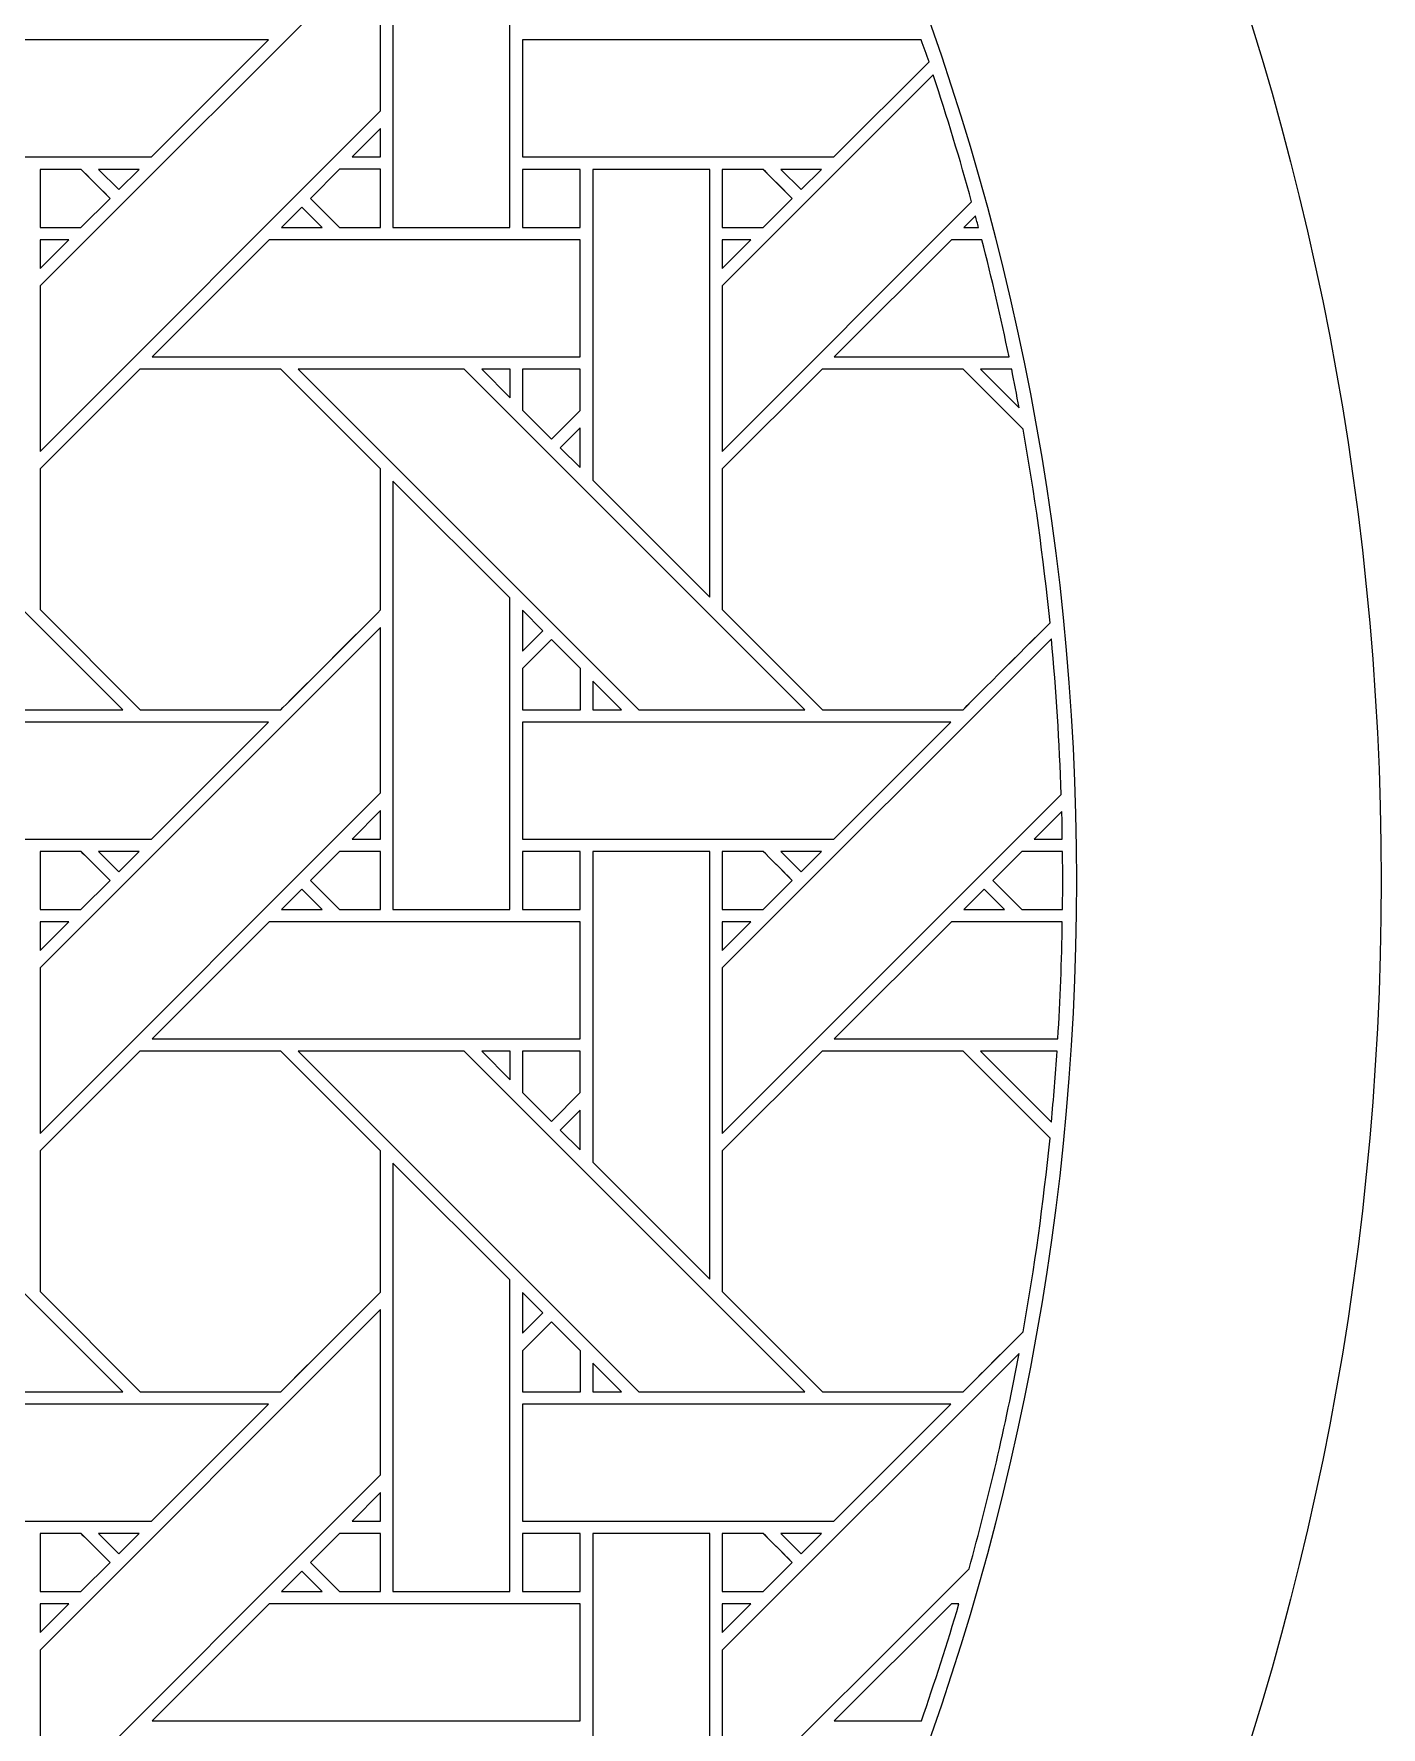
# Model space of a CAD drawing. Header units: inches. Extents: x 8.38 to 16.38, y 5.09 to 13.09.
# Drawn here: x 14.509 to 16.383, y 7.917 to 10.272 of the extents above; entities that cross this region are included whole.
import ezdxf

# ---------------------------------------------------------------- set-up
doc = ezdxf.new("R2010")
doc.units = ezdxf.units.IN
doc.header["$MEASUREMENT"] = 0
doc.layers.add('Design', color=7, linetype='Continuous', lineweight=0)

msp = doc.modelspace()

# ---------------------------------------------------------------- linework, layer by layer
at = {"layer": 'Design'}
for points, knots in [([(12.3829, 13.0948), (10.1737, 13.0948), (8.3829, 11.3039), (8.3829, 9.0948), (8.3829, 6.8856), (10.1737, 5.0948), (12.3829, 5.0948), (14.592, 5.0948), (16.3829, 6.8856), (16.3829, 9.0948), (16.3829, 11.3039), (14.592, 13.0948), (12.3829, 13.0948)], [0, 0, 0, 0, 1, 1, 1, 2, 2, 2, 3, 3, 3, 4, 4, 4, 4]), ([(12.3829, 12.6711), (10.4077, 12.6711), (8.8066, 11.0699), (8.8066, 9.0948), (8.8066, 7.1196), (10.4077, 5.5185), (12.3829, 5.5185), (14.358, 5.5185), (15.9592, 7.1196), (15.9592, 9.0948), (15.9592, 11.0699), (14.358, 12.6711), (12.3829, 12.6711)], [0, 0, 0, 0, 1, 1, 1, 2, 2, 2, 3, 3, 3, 4, 4, 4, 4]), ([(15.0087, 10.0031), (15.0087, 10.0031), (15.0087, 10.599), (15.0087, 10.599), (15.0087, 10.599), (15.1714, 10.4368), (15.1714, 10.4368), (15.1714, 10.4368), (15.1714, 10.0031), (15.1714, 10.0031), (15.1714, 10.0031), (15.0087, 10.0031), (15.0087, 10.0031)], [0, 0, 0, 0, 1, 1, 1, 2, 2, 2, 3, 3, 3, 4, 4, 4, 4]), ([(14.9915, 10.1654), (14.9915, 10.1654), (14.5179, 9.6917), (14.5179, 9.6917), (14.5179, 9.6917), (14.5179, 9.9218), (14.5179, 9.9218), (14.5179, 9.9218), (14.9915, 10.3954), (14.9915, 10.3954), (14.9915, 10.3954), (14.9915, 10.1654), (14.9915, 10.1654)], [0, 0, 0, 0, 1, 1, 1, 2, 2, 2, 3, 3, 3, 4, 4, 4, 4]), ([(14.24, 10.1012), (14.24, 10.1012), (14.24, 10.2639), (14.24, 10.2639), (14.24, 10.2639), (14.8357, 10.2639), (14.8357, 10.2639), (14.8357, 10.2639), (14.673, 10.1012), (14.673, 10.1012), (14.673, 10.1012), (14.24, 10.1012), (14.24, 10.1012)], [0, 0, 0, 0, 1, 1, 1, 2, 2, 2, 3, 3, 3, 4, 4, 4, 4]), ([(15.1887, 10.1012), (15.1887, 10.1012), (15.1887, 10.2639), (15.1887, 10.2639), (15.1887, 10.2639), (15.7434, 10.2639), (15.7434, 10.2639), (15.7469, 10.2538), (15.7506, 10.2437), (15.7541, 10.2335), (15.7541, 10.2335), (15.6217, 10.1012), (15.6217, 10.1012), (15.6217, 10.1012), (15.1887, 10.1012), (15.1887, 10.1012)], [0, 0, 0, 0, 1, 1, 1, 2, 2, 2, 3, 3, 3, 4, 4, 4, 5, 5, 5, 5]), ([(15.8134, 10.0386), (15.8134, 10.0386), (15.4666, 9.6917), (15.4666, 9.6917), (15.4666, 9.6917), (15.4666, 9.9218), (15.4666, 9.9218), (15.4666, 9.9218), (15.76, 10.2152), (15.76, 10.2152), (15.7793, 10.157), (15.7971, 10.0981), (15.8134, 10.0386)], [0, 0, 0, 0, 1, 1, 1, 2, 2, 2, 3, 3, 3, 4, 4, 4, 4]), ([(14.9517, 10.1012), (14.9517, 10.1012), (14.9915, 10.141), (14.9915, 10.141), (14.9915, 10.141), (14.9915, 10.1012), (14.9915, 10.1012), (14.9915, 10.1012), (14.9517, 10.1012), (14.9517, 10.1012)], [0, 0, 0, 0, 1, 1, 1, 2, 2, 2, 3, 3, 3, 3]), ([(14.5179, 10.0032), (14.5179, 10.0032), (14.5179, 10.0839), (14.5179, 10.0839), (14.5179, 10.0839), (14.5749, 10.0839), (14.5749, 10.0839), (14.5801, 10.0788), (14.6108, 10.048), (14.6153, 10.0436), (14.6153, 10.0436), (14.5748, 10.0032), (14.5748, 10.0032), (14.5748, 10.0032), (14.5179, 10.0032), (14.5179, 10.0032)], [0, 0, 0, 0, 1, 1, 1, 2, 2, 2, 3, 3, 3, 4, 4, 4, 5, 5, 5, 5]), ([(14.5179, 10.0032), (14.5179, 10.0032), (14.5179, 10.0839), (14.5179, 10.0839), (14.5179, 10.0839), (14.5749, 10.0839), (14.5749, 10.0839), (14.58, 10.0789), (14.6107, 10.0481), (14.6153, 10.0436), (14.6153, 10.0436), (14.5748, 10.0032), (14.5748, 10.0032), (14.5748, 10.0032), (14.5179, 10.0032), (14.5179, 10.0032)], [0, 0, 0, 0, 1, 1, 1, 2, 2, 2, 3, 3, 3, 4, 4, 4, 5, 5, 5, 5]), ([(14.5993, 10.0839), (14.5993, 10.0839), (14.6557, 10.0839), (14.6557, 10.0839), (14.6557, 10.0839), (14.6275, 10.0557), (14.6275, 10.0557), (14.6275, 10.0557), (14.5993, 10.0839), (14.5993, 10.0839)], [0, 0, 0, 0, 1, 1, 1, 2, 2, 2, 3, 3, 3, 3]), ([(14.9344, 10.0031), (14.9344, 10.0031), (14.8941, 10.0435), (14.8941, 10.0435), (14.8941, 10.0435), (14.9345, 10.084), (14.9345, 10.084), (14.9345, 10.084), (14.9915, 10.084), (14.9915, 10.084), (14.9915, 10.084), (14.9915, 10.0031), (14.9915, 10.0031), (14.9915, 10.0031), (14.9344, 10.0031), (14.9344, 10.0031)], [0, 0, 0, 0, 1, 1, 1, 2, 2, 2, 3, 3, 3, 4, 4, 4, 5, 5, 5, 5]), ([(14.9915, 10.0031), (14.9915, 10.0031), (14.9344, 10.0031), (14.9344, 10.0031), (14.9344, 10.0031), (14.8941, 10.0435), (14.8941, 10.0435), (14.8941, 10.0435), (14.9345, 10.084), (14.9345, 10.084), (14.9345, 10.084), (14.9915, 10.084), (14.9915, 10.084), (14.9915, 10.084), (14.9915, 10.0031), (14.9915, 10.0031)], [0, 0, 0, 0, 1, 1, 1, 2, 2, 2, 3, 3, 3, 4, 4, 4, 5, 5, 5, 5]), ([(15.1887, 10.0839), (15.1887, 10.0839), (15.269, 10.0839), (15.269, 10.0839), (15.269, 10.0839), (15.269, 10.0031), (15.269, 10.0031), (15.269, 10.0031), (15.1887, 10.0031), (15.1887, 10.0031), (15.1887, 10.0031), (15.1887, 10.0839), (15.1887, 10.0839)], [0, 0, 0, 0, 1, 1, 1, 2, 2, 2, 3, 3, 3, 4, 4, 4, 4]), ([(15.1887, 10.0031), (15.1887, 10.0031), (15.1887, 10.0839), (15.1887, 10.0839), (15.1887, 10.0839), (15.269, 10.0839), (15.269, 10.0839), (15.269, 10.0839), (15.269, 10.0031), (15.269, 10.0031), (15.269, 10.0031), (15.1887, 10.0031), (15.1887, 10.0031)], [0, 0, 0, 0, 1, 1, 1, 2, 2, 2, 3, 3, 3, 4, 4, 4, 4]), ([(15.4494, 9.4888), (15.4494, 9.4888), (15.2865, 9.6517), (15.2865, 9.6517), (15.2865, 9.6517), (15.2865, 10.0839), (15.2865, 10.0839), (15.2865, 10.0839), (15.4494, 10.0839), (15.4494, 10.0839), (15.4494, 10.0839), (15.4494, 9.4888), (15.4494, 9.4888)], [0, 0, 0, 0, 1, 1, 1, 2, 2, 2, 3, 3, 3, 4, 4, 4, 4]), ([(15.4666, 10.0032), (15.4666, 10.0032), (15.4666, 10.0839), (15.4666, 10.0839), (15.4666, 10.0839), (15.5237, 10.0839), (15.5237, 10.0839), (15.5288, 10.0788), (15.5596, 10.048), (15.564, 10.0436), (15.564, 10.0436), (15.5236, 10.0032), (15.5236, 10.0032), (15.5236, 10.0032), (15.4666, 10.0032), (15.4666, 10.0032)], [0, 0, 0, 0, 1, 1, 1, 2, 2, 2, 3, 3, 3, 4, 4, 4, 5, 5, 5, 5]), ([(15.4666, 10.0032), (15.4666, 10.0032), (15.4666, 10.0839), (15.4666, 10.0839), (15.4666, 10.0839), (15.5237, 10.0839), (15.5237, 10.0839), (15.5237, 10.0839), (15.564, 10.0436), (15.564, 10.0436), (15.564, 10.0436), (15.5236, 10.0032), (15.5236, 10.0032), (15.5236, 10.0032), (15.4666, 10.0032), (15.4666, 10.0032)], [0, 0, 0, 0, 1, 1, 1, 2, 2, 2, 3, 3, 3, 4, 4, 4, 5, 5, 5, 5]), ([(15.548, 10.0839), (15.548, 10.0839), (15.6045, 10.0839), (15.6045, 10.0839), (15.6045, 10.0839), (15.5762, 10.0557), (15.5762, 10.0557), (15.5762, 10.0557), (15.548, 10.0839), (15.548, 10.0839)], [0, 0, 0, 0, 1, 1, 1, 2, 2, 2, 3, 3, 3, 3]), ([(14.8537, 10.0031), (14.8537, 10.0031), (14.8819, 10.0314), (14.8819, 10.0314), (14.8819, 10.0314), (14.9102, 10.0031), (14.9102, 10.0031), (14.9102, 10.0031), (14.8537, 10.0031), (14.8537, 10.0031)], [0, 0, 0, 0, 1, 1, 1, 2, 2, 2, 3, 3, 3, 3]), ([(15.823, 10.0031), (15.823, 10.0031), (15.8024, 10.0031), (15.8024, 10.0031), (15.8024, 10.0031), (15.8186, 10.0194), (15.8186, 10.0194), (15.8201, 10.014), (15.8216, 10.0086), (15.823, 10.0031)], [0, 0, 0, 0, 1, 1, 1, 2, 2, 2, 3, 3, 3, 3]), ([(14.5577, 9.986), (14.5577, 9.986), (14.5179, 9.9462), (14.5179, 9.9462), (14.5179, 9.9462), (14.5179, 9.986), (14.5179, 9.986), (14.5179, 9.986), (14.5577, 9.986), (14.5577, 9.986)], [0, 0, 0, 0, 1, 1, 1, 2, 2, 2, 3, 3, 3, 3]), ([(15.269, 9.986), (15.269, 9.986), (15.269, 9.8232), (15.269, 9.8232), (15.269, 9.8232), (14.6737, 9.8232), (14.6737, 9.8232), (14.6737, 9.8232), (14.8365, 9.986), (14.8365, 9.986), (14.8365, 9.986), (15.269, 9.986), (15.269, 9.986)], [0, 0, 0, 0, 1, 1, 1, 2, 2, 2, 3, 3, 3, 4, 4, 4, 4]), ([(15.5064, 9.986), (15.5064, 9.986), (15.4666, 9.9462), (15.4666, 9.9462), (15.4666, 9.9462), (15.4666, 9.986), (15.4666, 9.986), (15.4666, 9.986), (15.5064, 9.986), (15.5064, 9.986)], [0, 0, 0, 0, 1, 1, 1, 2, 2, 2, 3, 3, 3, 3]), ([(15.6224, 9.8232), (15.6224, 9.8232), (15.7853, 9.986), (15.7853, 9.986), (15.7853, 9.986), (15.8277, 9.986), (15.8277, 9.986), (15.8415, 9.9322), (15.8541, 9.8779), (15.8655, 9.8232), (15.8655, 9.8232), (15.6224, 9.8232), (15.6224, 9.8232)], [0, 0, 0, 0, 1, 1, 1, 2, 2, 2, 3, 3, 3, 4, 4, 4, 4]), ([(14.4018, 9.3324), (14.4018, 9.3324), (13.9283, 9.8061), (13.9283, 9.8061), (13.9283, 9.8061), (14.1592, 9.8061), (14.1592, 9.8061), (14.1592, 9.8061), (14.6329, 9.3324), (14.6329, 9.3324), (14.6329, 9.3324), (14.4018, 9.3324), (14.4018, 9.3324)], [0, 0, 0, 0, 1, 1, 1, 2, 2, 2, 3, 3, 3, 4, 4, 4, 4]), ([(14.8528, 9.3324), (14.8528, 9.3324), (14.6571, 9.3324), (14.6571, 9.3324), (14.6571, 9.3324), (14.5179, 9.4717), (14.5179, 9.4717), (14.5179, 9.4717), (14.5179, 9.6673), (14.5179, 9.6673), (14.5179, 9.6673), (14.6566, 9.8061), (14.6566, 9.8061), (14.6566, 9.8061), (14.8528, 9.8061), (14.8528, 9.8061), (14.8528, 9.8061), (14.9915, 9.6673), (14.9915, 9.6673), (14.9915, 9.6673), (14.9915, 9.4711), (14.9915, 9.4711), (14.9737, 9.4532), (14.8618, 9.3414), (14.8528, 9.3324)], [0, 0, 0, 0, 1, 1, 1, 2, 2, 2, 3, 3, 3, 4, 4, 4, 5, 5, 5, 6, 6, 6, 7, 7, 7, 8, 8, 8, 8]), ([(14.9915, 9.4711), (14.9733, 9.4528), (14.8615, 9.3411), (14.8528, 9.3324), (14.8528, 9.3324), (14.6571, 9.3324), (14.6571, 9.3324), (14.6571, 9.3324), (14.5179, 9.4717), (14.5179, 9.4717), (14.5179, 9.4717), (14.5179, 9.6673), (14.5179, 9.6673), (14.5179, 9.6673), (14.6566, 9.8061), (14.6566, 9.8061), (14.6566, 9.8061), (14.8528, 9.8061), (14.8528, 9.8061), (14.8528, 9.8061), (14.9915, 9.6673), (14.9915, 9.6673), (14.9915, 9.6673), (14.9915, 9.4711), (14.9915, 9.4711)], [0, 0, 0, 0, 1, 1, 1, 2, 2, 2, 3, 3, 3, 4, 4, 4, 5, 5, 5, 6, 6, 6, 7, 7, 7, 8, 8, 8, 8]), ([(15.5816, 9.3324), (15.5816, 9.3324), (15.3506, 9.3324), (15.3506, 9.3324), (15.3506, 9.3324), (14.877, 9.8061), (14.877, 9.8061), (14.877, 9.8061), (15.1079, 9.8061), (15.1079, 9.8061), (15.1079, 9.8061), (15.5816, 9.3324), (15.5816, 9.3324)], [0, 0, 0, 0, 1, 1, 1, 2, 2, 2, 3, 3, 3, 4, 4, 4, 4]), ([(15.1715, 9.8061), (15.1715, 9.8061), (15.1715, 9.7662), (15.1715, 9.7662), (15.1715, 9.7662), (15.1321, 9.8061), (15.1321, 9.8061), (15.1321, 9.8061), (15.1715, 9.8061), (15.1715, 9.8061)], [0, 0, 0, 0, 1, 1, 1, 2, 2, 2, 3, 3, 3, 3]), ([(15.269, 9.8061), (15.269, 9.8061), (15.269, 9.7485), (15.269, 9.7485), (15.269, 9.7485), (15.2291, 9.7085), (15.2291, 9.7085), (15.2291, 9.7085), (15.1887, 9.7489), (15.1887, 9.7489), (15.1887, 9.7489), (15.1887, 9.8061), (15.1887, 9.8061), (15.1887, 9.8061), (15.269, 9.8061), (15.269, 9.8061)], [0, 0, 0, 0, 1, 1, 1, 2, 2, 2, 3, 3, 3, 4, 4, 4, 5, 5, 5, 5]), ([(15.2291, 9.7085), (15.2291, 9.7085), (15.1887, 9.7489), (15.1887, 9.7489), (15.1887, 9.7489), (15.1887, 9.8061), (15.1887, 9.8061), (15.1887, 9.8061), (15.269, 9.8061), (15.269, 9.8061), (15.269, 9.8061), (15.269, 9.7485), (15.269, 9.7485), (15.269, 9.7485), (15.2291, 9.7085), (15.2291, 9.7085)], [0, 0, 0, 0, 1, 1, 1, 2, 2, 2, 3, 3, 3, 4, 4, 4, 5, 5, 5, 5]), ([(15.9224, 9.4532), (15.8851, 9.4159), (15.8089, 9.3398), (15.8016, 9.3324), (15.8016, 9.3324), (15.6058, 9.3324), (15.6058, 9.3324), (15.6058, 9.3324), (15.4666, 9.4717), (15.4666, 9.4717), (15.4666, 9.4717), (15.4666, 9.6673), (15.4666, 9.6673), (15.4666, 9.6673), (15.6053, 9.8061), (15.6053, 9.8061), (15.6053, 9.8061), (15.8015, 9.8061), (15.8015, 9.8061), (15.8015, 9.8061), (15.885, 9.7226), (15.885, 9.7226), (15.9008, 9.6339), (15.9133, 9.544), (15.9224, 9.4532)], [0, 0, 0, 0, 1, 1, 1, 2, 2, 2, 3, 3, 3, 4, 4, 4, 5, 5, 5, 6, 6, 6, 7, 7, 7, 8, 8, 8, 8]), ([(15.9224, 9.4532), (15.8852, 9.416), (15.8091, 9.34), (15.8016, 9.3324), (15.8016, 9.3324), (15.6058, 9.3324), (15.6058, 9.3324), (15.6058, 9.3324), (15.4666, 9.4717), (15.4666, 9.4717), (15.4666, 9.4717), (15.4666, 9.6673), (15.4666, 9.6673), (15.4666, 9.6673), (15.6053, 9.8061), (15.6053, 9.8061), (15.6053, 9.8061), (15.8015, 9.8061), (15.8015, 9.8061), (15.8015, 9.8061), (15.885, 9.7226), (15.885, 9.7226), (15.9008, 9.6339), (15.9133, 9.544), (15.9224, 9.4532)], [0, 0, 0, 0, 1, 1, 1, 2, 2, 2, 3, 3, 3, 4, 4, 4, 5, 5, 5, 6, 6, 6, 7, 7, 7, 8, 8, 8, 8]), ([(15.8257, 9.8061), (15.8257, 9.8061), (15.8691, 9.8061), (15.8691, 9.8061), (15.8727, 9.7883), (15.876, 9.7703), (15.8793, 9.7524), (15.8793, 9.7524), (15.8257, 9.8061), (15.8257, 9.8061)], [0, 0, 0, 0, 1, 1, 1, 2, 2, 2, 3, 3, 3, 3]), ([(15.269, 9.7242), (15.269, 9.7242), (15.269, 9.6691), (15.269, 9.6691), (15.269, 9.6691), (15.2412, 9.6964), (15.2412, 9.6964), (15.2412, 9.6964), (15.269, 9.7242), (15.269, 9.7242)], [0, 0, 0, 0, 1, 1, 1, 2, 2, 2, 3, 3, 3, 3]), ([(15.0087, 9.0544), (15.0087, 9.0544), (15.0087, 9.6503), (15.0087, 9.6503), (15.0087, 9.6503), (15.1714, 9.4881), (15.1714, 9.4881), (15.1714, 9.4881), (15.1714, 9.0544), (15.1714, 9.0544), (15.1714, 9.0544), (15.0087, 9.0544), (15.0087, 9.0544)], [0, 0, 0, 0, 1, 1, 1, 2, 2, 2, 3, 3, 3, 4, 4, 4, 4]), ([(15.1887, 9.4138), (15.1887, 9.4138), (15.1887, 9.4706), (15.1887, 9.4706), (15.1887, 9.4706), (15.2169, 9.442), (15.2169, 9.442), (15.2169, 9.442), (15.1887, 9.4138), (15.1887, 9.4138)], [0, 0, 0, 0, 1, 1, 1, 2, 2, 2, 3, 3, 3, 3]), ([(14.9915, 9.2166), (14.9915, 9.2166), (14.5179, 8.743), (14.5179, 8.743), (14.5179, 8.743), (14.5179, 8.9731), (14.5179, 8.9731), (14.5179, 8.9731), (14.9915, 9.4467), (14.9915, 9.4467), (14.9915, 9.4467), (14.9915, 9.2166), (14.9915, 9.2166)], [0, 0, 0, 0, 1, 1, 1, 2, 2, 2, 3, 3, 3, 4, 4, 4, 4]), ([(15.1887, 9.3322), (15.1887, 9.3322), (15.1887, 9.3895), (15.1887, 9.3895), (15.1887, 9.3895), (15.2291, 9.4298), (15.2291, 9.4298), (15.2291, 9.4298), (15.2694, 9.3895), (15.2694, 9.3895), (15.2694, 9.3895), (15.2694, 9.3322), (15.2694, 9.3322), (15.2694, 9.3322), (15.1887, 9.3322), (15.1887, 9.3322)], [0, 0, 0, 0, 1, 1, 1, 2, 2, 2, 3, 3, 3, 4, 4, 4, 5, 5, 5, 5]), ([(15.2291, 9.4298), (15.2291, 9.4298), (15.2694, 9.3895), (15.2694, 9.3895), (15.2694, 9.3895), (15.2694, 9.3322), (15.2694, 9.3322), (15.2694, 9.3322), (15.1887, 9.3322), (15.1887, 9.3322), (15.1887, 9.3322), (15.1887, 9.3895), (15.1887, 9.3895), (15.1887, 9.3895), (15.2291, 9.4298), (15.2291, 9.4298)], [0, 0, 0, 0, 1, 1, 1, 2, 2, 2, 3, 3, 3, 4, 4, 4, 5, 5, 5, 5]), ([(15.4666, 8.743), (15.4666, 8.743), (15.4666, 8.9731), (15.4666, 8.9731), (15.4666, 8.9731), (15.9243, 9.4308), (15.9243, 9.4308), (15.9311, 9.3593), (15.9356, 9.2871), (15.938, 9.2144), (15.938, 9.2144), (15.4666, 8.743), (15.4666, 8.743)], [0, 0, 0, 0, 1, 1, 1, 2, 2, 2, 3, 3, 3, 4, 4, 4, 4]), ([(15.2866, 9.3324), (15.2866, 9.3324), (15.2866, 9.3722), (15.2866, 9.3722), (15.2866, 9.3722), (15.3264, 9.3324), (15.3264, 9.3324), (15.3264, 9.3324), (15.2866, 9.3324), (15.2866, 9.3324)], [0, 0, 0, 0, 1, 1, 1, 2, 2, 2, 3, 3, 3, 3]), ([(14.24, 9.1525), (14.24, 9.1525), (14.24, 9.3152), (14.24, 9.3152), (14.24, 9.3152), (14.8357, 9.3152), (14.8357, 9.3152), (14.8357, 9.3152), (14.673, 9.1525), (14.673, 9.1525), (14.673, 9.1525), (14.24, 9.1525), (14.24, 9.1525)], [0, 0, 0, 0, 1, 1, 1, 2, 2, 2, 3, 3, 3, 4, 4, 4, 4]), ([(15.1887, 9.1525), (15.1887, 9.1525), (15.1887, 9.3152), (15.1887, 9.3152), (15.1887, 9.3152), (15.7844, 9.3152), (15.7844, 9.3152), (15.7844, 9.3152), (15.6217, 9.1525), (15.6217, 9.1525), (15.6217, 9.1525), (15.1887, 9.1525), (15.1887, 9.1525)], [0, 0, 0, 0, 1, 1, 1, 2, 2, 2, 3, 3, 3, 4, 4, 4, 4]), ([(14.9517, 9.1525), (14.9517, 9.1525), (14.9915, 9.1923), (14.9915, 9.1923), (14.9915, 9.1923), (14.9915, 9.1525), (14.9915, 9.1525), (14.9915, 9.1525), (14.9517, 9.1525), (14.9517, 9.1525)], [0, 0, 0, 0, 1, 1, 1, 2, 2, 2, 3, 3, 3, 3]), ([(15.9395, 9.1525), (15.9395, 9.1525), (15.9005, 9.1525), (15.9005, 9.1525), (15.9005, 9.1525), (15.9389, 9.1909), (15.9389, 9.1909), (15.9393, 9.1781), (15.9393, 9.1653), (15.9395, 9.1525)], [0, 0, 0, 0, 1, 1, 1, 2, 2, 2, 3, 3, 3, 3]), ([(14.5179, 9.0544), (14.5179, 9.0544), (14.5179, 9.1352), (14.5179, 9.1352), (14.5179, 9.1352), (14.5749, 9.1352), (14.5749, 9.1352), (14.5801, 9.1301), (14.6108, 9.0993), (14.6153, 9.0948), (14.6153, 9.0948), (14.5748, 9.0544), (14.5748, 9.0544), (14.5748, 9.0544), (14.5179, 9.0544), (14.5179, 9.0544)], [0, 0, 0, 0, 1, 1, 1, 2, 2, 2, 3, 3, 3, 4, 4, 4, 5, 5, 5, 5]), ([(14.5179, 9.0544), (14.5179, 9.0544), (14.5179, 9.1352), (14.5179, 9.1352), (14.5179, 9.1352), (14.5749, 9.1352), (14.5749, 9.1352), (14.5803, 9.1298), (14.6111, 9.099), (14.6153, 9.0948), (14.6153, 9.0948), (14.5748, 9.0544), (14.5748, 9.0544), (14.5748, 9.0544), (14.5179, 9.0544), (14.5179, 9.0544)], [0, 0, 0, 0, 1, 1, 1, 2, 2, 2, 3, 3, 3, 4, 4, 4, 5, 5, 5, 5]), ([(14.5993, 9.1352), (14.5993, 9.1352), (14.6558, 9.1352), (14.6558, 9.1352), (14.6558, 9.1352), (14.6275, 9.107), (14.6275, 9.107), (14.6275, 9.107), (14.5993, 9.1352), (14.5993, 9.1352)], [0, 0, 0, 0, 1, 1, 1, 2, 2, 2, 3, 3, 3, 3]), ([(14.9344, 9.0544), (14.9344, 9.0544), (14.8941, 9.0948), (14.8941, 9.0948), (14.8941, 9.0948), (14.9345, 9.1352), (14.9345, 9.1352), (14.9345, 9.1352), (14.9915, 9.1352), (14.9915, 9.1352), (14.9915, 9.1352), (14.9915, 9.0544), (14.9915, 9.0544), (14.9915, 9.0544), (14.9344, 9.0544), (14.9344, 9.0544)], [0, 0, 0, 0, 1, 1, 1, 2, 2, 2, 3, 3, 3, 4, 4, 4, 5, 5, 5, 5]), ([(14.9915, 9.0544), (14.9915, 9.0544), (14.9344, 9.0544), (14.9344, 9.0544), (14.9344, 9.0544), (14.8941, 9.0948), (14.8941, 9.0948), (14.8941, 9.0948), (14.9345, 9.1352), (14.9345, 9.1352), (14.9345, 9.1352), (14.9915, 9.1352), (14.9915, 9.1352), (14.9915, 9.1352), (14.9915, 9.0544), (14.9915, 9.0544)], [0, 0, 0, 0, 1, 1, 1, 2, 2, 2, 3, 3, 3, 4, 4, 4, 5, 5, 5, 5]), ([(15.1887, 9.1352), (15.1887, 9.1352), (15.269, 9.1352), (15.269, 9.1352), (15.269, 9.1352), (15.269, 9.0544), (15.269, 9.0544), (15.269, 9.0544), (15.1887, 9.0544), (15.1887, 9.0544), (15.1887, 9.0544), (15.1887, 9.1352), (15.1887, 9.1352)], [0, 0, 0, 0, 1, 1, 1, 2, 2, 2, 3, 3, 3, 4, 4, 4, 4]), ([(15.1887, 9.0544), (15.1887, 9.0544), (15.1887, 9.1352), (15.1887, 9.1352), (15.1887, 9.1352), (15.269, 9.1352), (15.269, 9.1352), (15.269, 9.1352), (15.269, 9.0544), (15.269, 9.0544), (15.269, 9.0544), (15.1887, 9.0544), (15.1887, 9.0544)], [0, 0, 0, 0, 1, 1, 1, 2, 2, 2, 3, 3, 3, 4, 4, 4, 4]), ([(15.4494, 8.5401), (15.4494, 8.5401), (15.2865, 8.703), (15.2865, 8.703), (15.2865, 8.703), (15.2865, 9.1352), (15.2865, 9.1352), (15.2865, 9.1352), (15.4494, 9.1352), (15.4494, 9.1352), (15.4494, 9.1352), (15.4494, 8.5401), (15.4494, 8.5401)], [0, 0, 0, 0, 1, 1, 1, 2, 2, 2, 3, 3, 3, 4, 4, 4, 4]), ([(15.564, 9.0948), (15.564, 9.0948), (15.5236, 9.0544), (15.5236, 9.0544), (15.5236, 9.0544), (15.4666, 9.0544), (15.4666, 9.0544), (15.4666, 9.0544), (15.4666, 9.1352), (15.4666, 9.1352), (15.4666, 9.1352), (15.5237, 9.1352), (15.5237, 9.1352), (15.5288, 9.1301), (15.5596, 9.0993), (15.564, 9.0948)], [0, 0, 0, 0, 1, 1, 1, 2, 2, 2, 3, 3, 3, 4, 4, 4, 5, 5, 5, 5]), ([(15.4666, 9.0544), (15.4666, 9.0544), (15.4666, 9.1352), (15.4666, 9.1352), (15.4666, 9.1352), (15.5237, 9.1352), (15.5237, 9.1352), (15.5294, 9.1295), (15.564, 9.0948), (15.564, 9.0948), (15.564, 9.0948), (15.5236, 9.0544), (15.5236, 9.0544), (15.5236, 9.0544), (15.4666, 9.0544), (15.4666, 9.0544)], [0, 0, 0, 0, 1, 1, 1, 2, 2, 2, 3, 3, 3, 4, 4, 4, 5, 5, 5, 5]), ([(15.548, 9.1352), (15.548, 9.1352), (15.6045, 9.1352), (15.6045, 9.1352), (15.6045, 9.1352), (15.5762, 9.107), (15.5762, 9.107), (15.5762, 9.107), (15.548, 9.1352), (15.548, 9.1352)], [0, 0, 0, 0, 1, 1, 1, 2, 2, 2, 3, 3, 3, 3]), ([(15.8832, 9.0544), (15.8832, 9.0544), (15.8428, 9.0948), (15.8428, 9.0948), (15.8428, 9.0948), (15.8832, 9.1352), (15.8832, 9.1352), (15.8832, 9.1352), (15.9397, 9.1352), (15.9397, 9.1352), (15.9399, 9.1217), (15.9403, 9.1083), (15.9403, 9.0948), (15.9403, 9.0813), (15.9399, 9.0679), (15.9397, 9.0544), (15.9397, 9.0544), (15.8832, 9.0544), (15.8832, 9.0544)], [0, 0, 0, 0, 1, 1, 1, 2, 2, 2, 3, 3, 3, 4, 4, 4, 5, 5, 5, 6, 6, 6, 6]), ([(15.8428, 9.0948), (15.8428, 9.0948), (15.8832, 9.1352), (15.8832, 9.1352), (15.8832, 9.1352), (15.9397, 9.1352), (15.9397, 9.1352), (15.9399, 9.1217), (15.9403, 9.1083), (15.9403, 9.0948), (15.9403, 9.0813), (15.9399, 9.0679), (15.9397, 9.0544), (15.9397, 9.0544), (15.8832, 9.0544), (15.8832, 9.0544), (15.8832, 9.0544), (15.8428, 9.0948), (15.8428, 9.0948)], [0, 0, 0, 0, 1, 1, 1, 2, 2, 2, 3, 3, 3, 4, 4, 4, 5, 5, 5, 6, 6, 6, 6]), ([(14.8537, 9.0544), (14.8537, 9.0544), (14.8819, 9.0827), (14.8819, 9.0827), (14.8819, 9.0827), (14.9102, 9.0544), (14.9102, 9.0544), (14.9102, 9.0544), (14.8537, 9.0544), (14.8537, 9.0544)], [0, 0, 0, 0, 1, 1, 1, 2, 2, 2, 3, 3, 3, 3]), ([(15.8307, 9.0827), (15.8307, 9.0827), (15.8589, 9.0544), (15.8589, 9.0544), (15.8589, 9.0544), (15.8024, 9.0544), (15.8024, 9.0544), (15.8024, 9.0544), (15.8307, 9.0827), (15.8307, 9.0827)], [0, 0, 0, 0, 1, 1, 1, 2, 2, 2, 3, 3, 3, 3]), ([(14.5577, 9.0373), (14.5577, 9.0373), (14.5179, 8.9974), (14.5179, 8.9974), (14.5179, 8.9974), (14.5179, 9.0373), (14.5179, 9.0373), (14.5179, 9.0373), (14.5577, 9.0373), (14.5577, 9.0373)], [0, 0, 0, 0, 1, 1, 1, 2, 2, 2, 3, 3, 3, 3]), ([(15.269, 9.0373), (15.269, 9.0373), (15.269, 8.8745), (15.269, 8.8745), (15.269, 8.8745), (14.6737, 8.8745), (14.6737, 8.8745), (14.6737, 8.8745), (14.8365, 9.0373), (14.8365, 9.0373), (14.8365, 9.0373), (15.269, 9.0373), (15.269, 9.0373)], [0, 0, 0, 0, 1, 1, 1, 2, 2, 2, 3, 3, 3, 4, 4, 4, 4]), ([(15.5064, 9.0373), (15.5064, 9.0373), (15.4666, 8.9975), (15.4666, 8.9975), (15.4666, 8.9975), (15.4666, 9.0373), (15.4666, 9.0373), (15.4666, 9.0373), (15.5064, 9.0373), (15.5064, 9.0373)], [0, 0, 0, 0, 1, 1, 1, 2, 2, 2, 3, 3, 3, 3]), ([(15.6224, 8.8745), (15.6224, 8.8745), (15.7853, 9.0373), (15.7853, 9.0373), (15.7853, 9.0373), (15.9395, 9.0373), (15.9395, 9.0373), (15.9387, 8.9827), (15.9366, 8.9284), (15.9333, 8.8745), (15.9333, 8.8745), (15.6224, 8.8745), (15.6224, 8.8745)], [0, 0, 0, 0, 1, 1, 1, 2, 2, 2, 3, 3, 3, 4, 4, 4, 4]), ([(14.4018, 8.3837), (14.4018, 8.3837), (13.9283, 8.8573), (13.9283, 8.8573), (13.9283, 8.8573), (14.1592, 8.8573), (14.1592, 8.8573), (14.1592, 8.8573), (14.6329, 8.3837), (14.6329, 8.3837), (14.6329, 8.3837), (14.4018, 8.3837), (14.4018, 8.3837)], [0, 0, 0, 0, 1, 1, 1, 2, 2, 2, 3, 3, 3, 4, 4, 4, 4]), ([(14.5179, 8.5229), (14.5179, 8.5229), (14.5179, 8.7186), (14.5179, 8.7186), (14.5179, 8.7186), (14.6566, 8.8573), (14.6566, 8.8573), (14.6566, 8.8573), (14.8528, 8.8573), (14.8528, 8.8573), (14.8528, 8.8573), (14.9915, 8.7186), (14.9915, 8.7186), (14.9915, 8.7186), (14.9915, 8.5224), (14.9915, 8.5224), (14.9737, 8.5045), (14.8618, 8.3927), (14.8528, 8.3837), (14.8528, 8.3837), (14.6571, 8.3837), (14.6571, 8.3837), (14.6571, 8.3837), (14.5179, 8.5229), (14.5179, 8.5229)], [0, 0, 0, 0, 1, 1, 1, 2, 2, 2, 3, 3, 3, 4, 4, 4, 5, 5, 5, 6, 6, 6, 7, 7, 7, 8, 8, 8, 8]), ([(14.9915, 8.5224), (14.9735, 8.5042), (14.8616, 8.3925), (14.8528, 8.3837), (14.8528, 8.3837), (14.6571, 8.3837), (14.6571, 8.3837), (14.6571, 8.3837), (14.5179, 8.5229), (14.5179, 8.5229), (14.5179, 8.5229), (14.5179, 8.7186), (14.5179, 8.7186), (14.5179, 8.7186), (14.6566, 8.8573), (14.6566, 8.8573), (14.6566, 8.8573), (14.8528, 8.8573), (14.8528, 8.8573), (14.8528, 8.8573), (14.9915, 8.7186), (14.9915, 8.7186), (14.9915, 8.7186), (14.9915, 8.5224), (14.9915, 8.5224)], [0, 0, 0, 0, 1, 1, 1, 2, 2, 2, 3, 3, 3, 4, 4, 4, 5, 5, 5, 6, 6, 6, 7, 7, 7, 8, 8, 8, 8]), ([(15.3505, 8.3837), (15.3505, 8.3837), (14.877, 8.8573), (14.877, 8.8573), (14.877, 8.8573), (15.1079, 8.8573), (15.1079, 8.8573), (15.1079, 8.8573), (15.5816, 8.3837), (15.5816, 8.3837), (15.5816, 8.3837), (15.3505, 8.3837), (15.3505, 8.3837)], [0, 0, 0, 0, 1, 1, 1, 2, 2, 2, 3, 3, 3, 4, 4, 4, 4]), ([(15.1715, 8.8573), (15.1715, 8.8573), (15.1715, 8.8175), (15.1715, 8.8175), (15.1715, 8.8175), (15.1321, 8.8573), (15.1321, 8.8573), (15.1321, 8.8573), (15.1715, 8.8573), (15.1715, 8.8573)], [0, 0, 0, 0, 1, 1, 1, 2, 2, 2, 3, 3, 3, 3]), ([(15.269, 8.8573), (15.269, 8.8573), (15.269, 8.7997), (15.269, 8.7997), (15.269, 8.7997), (15.2291, 8.7598), (15.2291, 8.7598), (15.2291, 8.7598), (15.1887, 8.8001), (15.1887, 8.8001), (15.1887, 8.8001), (15.1887, 8.8573), (15.1887, 8.8573), (15.1887, 8.8573), (15.269, 8.8573), (15.269, 8.8573)], [0, 0, 0, 0, 1, 1, 1, 2, 2, 2, 3, 3, 3, 4, 4, 4, 5, 5, 5, 5]), ([(15.2291, 8.7598), (15.2291, 8.7598), (15.1887, 8.8001), (15.1887, 8.8001), (15.1887, 8.8001), (15.1887, 8.8573), (15.1887, 8.8573), (15.1887, 8.8573), (15.269, 8.8573), (15.269, 8.8573), (15.269, 8.8573), (15.269, 8.7997), (15.269, 8.7997), (15.269, 8.7997), (15.2291, 8.7598), (15.2291, 8.7598)], [0, 0, 0, 0, 1, 1, 1, 2, 2, 2, 3, 3, 3, 4, 4, 4, 5, 5, 5, 5]), ([(15.8016, 8.3837), (15.8016, 8.3837), (15.6058, 8.3837), (15.6058, 8.3837), (15.6058, 8.3837), (15.4666, 8.5229), (15.4666, 8.5229), (15.4666, 8.5229), (15.4666, 8.7186), (15.4666, 8.7186), (15.4666, 8.7186), (15.6053, 8.8573), (15.6053, 8.8573), (15.6053, 8.8573), (15.8015, 8.8573), (15.8015, 8.8573), (15.8015, 8.8573), (15.9224, 8.7365), (15.9224, 8.7365), (15.9133, 8.6456), (15.9008, 8.5558), (15.885, 8.4671), (15.8484, 8.4305), (15.8069, 8.389), (15.8016, 8.3837)], [0, 0, 0, 0, 1, 1, 1, 2, 2, 2, 3, 3, 3, 4, 4, 4, 5, 5, 5, 6, 6, 6, 7, 7, 7, 8, 8, 8, 8]), ([(15.885, 8.4671), (15.885, 8.4671), (15.8016, 8.3837), (15.8016, 8.3837), (15.8016, 8.3837), (15.6058, 8.3837), (15.6058, 8.3837), (15.6058, 8.3837), (15.4666, 8.5229), (15.4666, 8.5229), (15.4666, 8.5229), (15.4666, 8.7186), (15.4666, 8.7186), (15.4666, 8.7186), (15.6053, 8.8573), (15.6053, 8.8573), (15.6053, 8.8573), (15.8015, 8.8573), (15.8015, 8.8573), (15.8015, 8.8573), (15.9224, 8.7365), (15.9224, 8.7365), (15.9133, 8.6456), (15.9008, 8.5558), (15.885, 8.4671)], [0, 0, 0, 0, 1, 1, 1, 2, 2, 2, 3, 3, 3, 4, 4, 4, 5, 5, 5, 6, 6, 6, 7, 7, 7, 8, 8, 8, 8]), ([(15.8257, 8.8573), (15.8257, 8.8573), (15.9322, 8.8573), (15.9322, 8.8573), (15.93, 8.8243), (15.9274, 8.7914), (15.9243, 8.7587), (15.9243, 8.7587), (15.8257, 8.8573), (15.8257, 8.8573)], [0, 0, 0, 0, 1, 1, 1, 2, 2, 2, 3, 3, 3, 3]), ([(15.269, 8.7755), (15.269, 8.7755), (15.269, 8.7203), (15.269, 8.7203), (15.269, 8.7203), (15.2412, 8.7477), (15.2412, 8.7477), (15.2412, 8.7477), (15.269, 8.7755), (15.269, 8.7755)], [0, 0, 0, 0, 1, 1, 1, 2, 2, 2, 3, 3, 3, 3]), ([(15.0087, 8.1057), (15.0087, 8.1057), (15.0087, 8.7015), (15.0087, 8.7015), (15.0087, 8.7015), (15.1714, 8.5394), (15.1714, 8.5394), (15.1714, 8.5394), (15.1714, 8.1057), (15.1714, 8.1057), (15.1714, 8.1057), (15.0087, 8.1057), (15.0087, 8.1057)], [0, 0, 0, 0, 1, 1, 1, 2, 2, 2, 3, 3, 3, 4, 4, 4, 4]), ([(15.1887, 8.4651), (15.1887, 8.4651), (15.1887, 8.5219), (15.1887, 8.5219), (15.1887, 8.5219), (15.2169, 8.4933), (15.2169, 8.4933), (15.2169, 8.4933), (15.1887, 8.4651), (15.1887, 8.4651)], [0, 0, 0, 0, 1, 1, 1, 2, 2, 2, 3, 3, 3, 3]), ([(14.9915, 8.2679), (14.9915, 8.2679), (14.5179, 7.7943), (14.5179, 7.7943), (14.5179, 7.7943), (14.5179, 8.0244), (14.5179, 8.0244), (14.5179, 8.0244), (14.9915, 8.498), (14.9915, 8.498), (14.9915, 8.498), (14.9915, 8.2679), (14.9915, 8.2679)], [0, 0, 0, 0, 1, 1, 1, 2, 2, 2, 3, 3, 3, 4, 4, 4, 4]), ([(15.1887, 8.3834), (15.1887, 8.3834), (15.1887, 8.4407), (15.1887, 8.4407), (15.1887, 8.4407), (15.2291, 8.4811), (15.2291, 8.4811), (15.2291, 8.4811), (15.2694, 8.4407), (15.2694, 8.4407), (15.2694, 8.4407), (15.2694, 8.3834), (15.2694, 8.3834), (15.2694, 8.3834), (15.1887, 8.3834), (15.1887, 8.3834)], [0, 0, 0, 0, 1, 1, 1, 2, 2, 2, 3, 3, 3, 4, 4, 4, 5, 5, 5, 5]), ([(15.2291, 8.4811), (15.2291, 8.4811), (15.2694, 8.4407), (15.2694, 8.4407), (15.2694, 8.4407), (15.2694, 8.3834), (15.2694, 8.3834), (15.2694, 8.3834), (15.1887, 8.3834), (15.1887, 8.3834), (15.1887, 8.3834), (15.1887, 8.4407), (15.1887, 8.4407), (15.1887, 8.4407), (15.2291, 8.4811), (15.2291, 8.4811)], [0, 0, 0, 0, 1, 1, 1, 2, 2, 2, 3, 3, 3, 4, 4, 4, 5, 5, 5, 5]), ([(15.4666, 7.7943), (15.4666, 7.7943), (15.4666, 8.0244), (15.4666, 8.0244), (15.4666, 8.0244), (15.8793, 8.437), (15.8793, 8.437), (15.8604, 8.3356), (15.8372, 8.2357), (15.8098, 8.1375), (15.8098, 8.1375), (15.4666, 7.7943), (15.4666, 7.7943)], [0, 0, 0, 0, 1, 1, 1, 2, 2, 2, 3, 3, 3, 4, 4, 4, 4]), ([(15.2866, 8.3837), (15.2866, 8.3837), (15.2866, 8.4235), (15.2866, 8.4235), (15.2866, 8.4235), (15.3264, 8.3837), (15.3264, 8.3837), (15.3264, 8.3837), (15.2866, 8.3837), (15.2866, 8.3837)], [0, 0, 0, 0, 1, 1, 1, 2, 2, 2, 3, 3, 3, 3]), ([(14.24, 8.2037), (14.24, 8.2037), (14.24, 8.3664), (14.24, 8.3664), (14.24, 8.3664), (14.8357, 8.3664), (14.8357, 8.3664), (14.8357, 8.3664), (14.673, 8.2037), (14.673, 8.2037), (14.673, 8.2037), (14.24, 8.2037), (14.24, 8.2037)], [0, 0, 0, 0, 1, 1, 1, 2, 2, 2, 3, 3, 3, 4, 4, 4, 4]), ([(15.1887, 8.2037), (15.1887, 8.2037), (15.1887, 8.3664), (15.1887, 8.3664), (15.1887, 8.3664), (15.7844, 8.3664), (15.7844, 8.3664), (15.7844, 8.3664), (15.6217, 8.2037), (15.6217, 8.2037), (15.6217, 8.2037), (15.1887, 8.2037), (15.1887, 8.2037)], [0, 0, 0, 0, 1, 1, 1, 2, 2, 2, 3, 3, 3, 4, 4, 4, 4]), ([(14.9517, 8.2038), (14.9517, 8.2038), (14.9915, 8.2435), (14.9915, 8.2435), (14.9915, 8.2435), (14.9915, 8.2038), (14.9915, 8.2038), (14.9915, 8.2038), (14.9517, 8.2038), (14.9517, 8.2038)], [0, 0, 0, 0, 1, 1, 1, 2, 2, 2, 3, 3, 3, 3]), ([(14.6153, 8.1461), (14.6153, 8.1461), (14.5748, 8.1057), (14.5748, 8.1057), (14.5748, 8.1057), (14.5179, 8.1057), (14.5179, 8.1057), (14.5179, 8.1057), (14.5179, 8.1865), (14.5179, 8.1865), (14.5179, 8.1865), (14.5749, 8.1865), (14.5749, 8.1865), (14.5801, 8.1813), (14.6108, 8.1505), (14.6153, 8.1461)], [0, 0, 0, 0, 1, 1, 1, 2, 2, 2, 3, 3, 3, 4, 4, 4, 5, 5, 5, 5]), ([(14.5179, 8.1057), (14.5179, 8.1057), (14.5179, 8.1865), (14.5179, 8.1865), (14.5179, 8.1865), (14.5749, 8.1865), (14.5749, 8.1865), (14.5749, 8.1865), (14.6153, 8.1461), (14.6153, 8.1461), (14.6153, 8.1461), (14.5748, 8.1057), (14.5748, 8.1057), (14.5748, 8.1057), (14.5179, 8.1057), (14.5179, 8.1057)], [0, 0, 0, 0, 1, 1, 1, 2, 2, 2, 3, 3, 3, 4, 4, 4, 5, 5, 5, 5]), ([(14.5993, 8.1865), (14.5993, 8.1865), (14.6557, 8.1865), (14.6557, 8.1865), (14.6557, 8.1865), (14.6275, 8.1583), (14.6275, 8.1583), (14.6275, 8.1583), (14.5993, 8.1865), (14.5993, 8.1865)], [0, 0, 0, 0, 1, 1, 1, 2, 2, 2, 3, 3, 3, 3]), ([(14.9344, 8.1057), (14.9344, 8.1057), (14.8941, 8.1461), (14.8941, 8.1461), (14.8941, 8.1461), (14.9345, 8.1865), (14.9345, 8.1865), (14.9345, 8.1865), (14.9915, 8.1865), (14.9915, 8.1865), (14.9915, 8.1865), (14.9915, 8.1057), (14.9915, 8.1057), (14.9915, 8.1057), (14.9344, 8.1057), (14.9344, 8.1057)], [0, 0, 0, 0, 1, 1, 1, 2, 2, 2, 3, 3, 3, 4, 4, 4, 5, 5, 5, 5]), ([(14.8941, 8.1461), (14.8941, 8.1461), (14.9345, 8.1865), (14.9345, 8.1865), (14.9345, 8.1865), (14.9915, 8.1865), (14.9915, 8.1865), (14.9915, 8.1865), (14.9915, 8.1057), (14.9915, 8.1057), (14.9915, 8.1057), (14.9344, 8.1057), (14.9344, 8.1057), (14.9344, 8.1057), (14.8941, 8.1461), (14.8941, 8.1461)], [0, 0, 0, 0, 1, 1, 1, 2, 2, 2, 3, 3, 3, 4, 4, 4, 5, 5, 5, 5]), ([(15.1887, 8.1865), (15.1887, 8.1865), (15.269, 8.1865), (15.269, 8.1865), (15.269, 8.1865), (15.269, 8.1057), (15.269, 8.1057), (15.269, 8.1057), (15.1887, 8.1057), (15.1887, 8.1057), (15.1887, 8.1057), (15.1887, 8.1865), (15.1887, 8.1865)], [0, 0, 0, 0, 1, 1, 1, 2, 2, 2, 3, 3, 3, 4, 4, 4, 4]), ([(15.1887, 8.1057), (15.1887, 8.1057), (15.1887, 8.1865), (15.1887, 8.1865), (15.1887, 8.1865), (15.269, 8.1865), (15.269, 8.1865), (15.269, 8.1865), (15.269, 8.1057), (15.269, 8.1057), (15.269, 8.1057), (15.1887, 8.1057), (15.1887, 8.1057)], [0, 0, 0, 0, 1, 1, 1, 2, 2, 2, 3, 3, 3, 4, 4, 4, 4]), ([(15.4494, 8.1865), (15.4494, 8.1865), (15.4494, 7.5914), (15.4494, 7.5914), (15.4494, 7.5914), (15.2865, 7.7543), (15.2865, 7.7543), (15.2865, 7.7543), (15.2865, 8.1865), (15.2865, 8.1865), (15.2865, 8.1865), (15.4494, 8.1865), (15.4494, 8.1865)], [0, 0, 0, 0, 1, 1, 1, 2, 2, 2, 3, 3, 3, 4, 4, 4, 4]), ([(15.4666, 8.1865), (15.4666, 8.1865), (15.5237, 8.1865), (15.5237, 8.1865), (15.5288, 8.1813), (15.5596, 8.1505), (15.564, 8.1461), (15.564, 8.1461), (15.5236, 8.1057), (15.5236, 8.1057), (15.5236, 8.1057), (15.4666, 8.1057), (15.4666, 8.1057), (15.4666, 8.1057), (15.4666, 8.1865), (15.4666, 8.1865)], [0, 0, 0, 0, 1, 1, 1, 2, 2, 2, 3, 3, 3, 4, 4, 4, 5, 5, 5, 5]), ([(15.4666, 8.1057), (15.4666, 8.1057), (15.4666, 8.1865), (15.4666, 8.1865), (15.4666, 8.1865), (15.5237, 8.1865), (15.5237, 8.1865), (15.5294, 8.1808), (15.564, 8.1461), (15.564, 8.1461), (15.564, 8.1461), (15.5236, 8.1057), (15.5236, 8.1057), (15.5236, 8.1057), (15.4666, 8.1057), (15.4666, 8.1057)], [0, 0, 0, 0, 1, 1, 1, 2, 2, 2, 3, 3, 3, 4, 4, 4, 5, 5, 5, 5]), ([(15.548, 8.1865), (15.548, 8.1865), (15.6045, 8.1865), (15.6045, 8.1865), (15.6045, 8.1865), (15.5762, 8.1583), (15.5762, 8.1583), (15.5762, 8.1583), (15.548, 8.1865), (15.548, 8.1865)], [0, 0, 0, 0, 1, 1, 1, 2, 2, 2, 3, 3, 3, 3]), ([(14.9102, 8.1057), (14.9102, 8.1057), (14.8537, 8.1057), (14.8537, 8.1057), (14.8537, 8.1057), (14.8819, 8.1339), (14.8819, 8.1339), (14.8819, 8.1339), (14.9102, 8.1057), (14.9102, 8.1057)], [0, 0, 0, 0, 1, 1, 1, 2, 2, 2, 3, 3, 3, 3]), ([(14.5577, 8.0885), (14.5577, 8.0885), (14.5179, 8.0487), (14.5179, 8.0487), (14.5179, 8.0487), (14.5179, 8.0885), (14.5179, 8.0885), (14.5179, 8.0885), (14.5577, 8.0885), (14.5577, 8.0885)], [0, 0, 0, 0, 1, 1, 1, 2, 2, 2, 3, 3, 3, 3]), ([(14.6737, 7.9257), (14.6737, 7.9257), (14.8365, 8.0885), (14.8365, 8.0885), (14.8365, 8.0885), (15.269, 8.0885), (15.269, 8.0885), (15.269, 8.0885), (15.269, 7.9257), (15.269, 7.9257), (15.269, 7.9257), (14.6737, 7.9257), (14.6737, 7.9257)], [0, 0, 0, 0, 1, 1, 1, 2, 2, 2, 3, 3, 3, 4, 4, 4, 4]), ([(15.5064, 8.0885), (15.5064, 8.0885), (15.4666, 8.0487), (15.4666, 8.0487), (15.4666, 8.0487), (15.4666, 8.0885), (15.4666, 8.0885), (15.4666, 8.0885), (15.5064, 8.0885), (15.5064, 8.0885)], [0, 0, 0, 0, 1, 1, 1, 2, 2, 2, 3, 3, 3, 3]), ([(15.6224, 7.9257), (15.6224, 7.9257), (15.7853, 8.0885), (15.7853, 8.0885), (15.7853, 8.0885), (15.7957, 8.0885), (15.7957, 8.0885), (15.7795, 8.0337), (15.7621, 7.9794), (15.7435, 7.9257), (15.7435, 7.9257), (15.6224, 7.9257), (15.6224, 7.9257)], [0, 0, 0, 0, 1, 1, 1, 2, 2, 2, 3, 3, 3, 4, 4, 4, 4])]:
    msp.add_open_spline(points, degree=3, knots=knots, dxfattribs=at)

doc.saveas('drawing.dxf')
